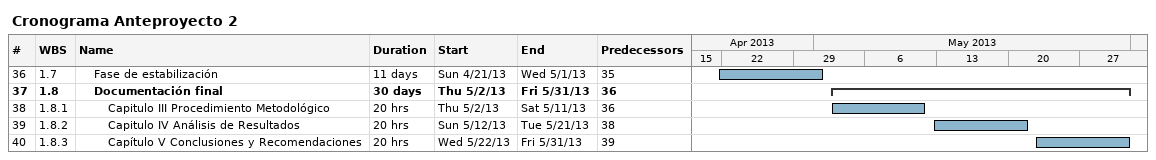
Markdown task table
Cronograma Anteproyecto 2

| ID | WBS | Task | Duration | Start | Finish | Predecessors |
|---|---|---|---|---|---|---|
| 36 | 1.7 | Fase de estabilización | 11d | 2013-04-21 | 2013-05-01 | 35 |
| 37 | 1.8 | **Documentación final** | 30d | 2013-05-02 | 2013-05-31 | 36 |
| 38 | 1.8.1 | Capitulo III Procedimiento Metodológico | 20h | 2013-05-02 | 2013-05-11 | 36 |
| 39 | 1.8.2 | Capitulo IV Análisis de Resultados | 20h | 2013-05-12 | 2013-05-21 | 38 |
| 40 | 1.8.3 | Capítulo V Conclusiones y Recomendaciones | 20h | 2013-05-22 | 2013-05-31 | 39 |
